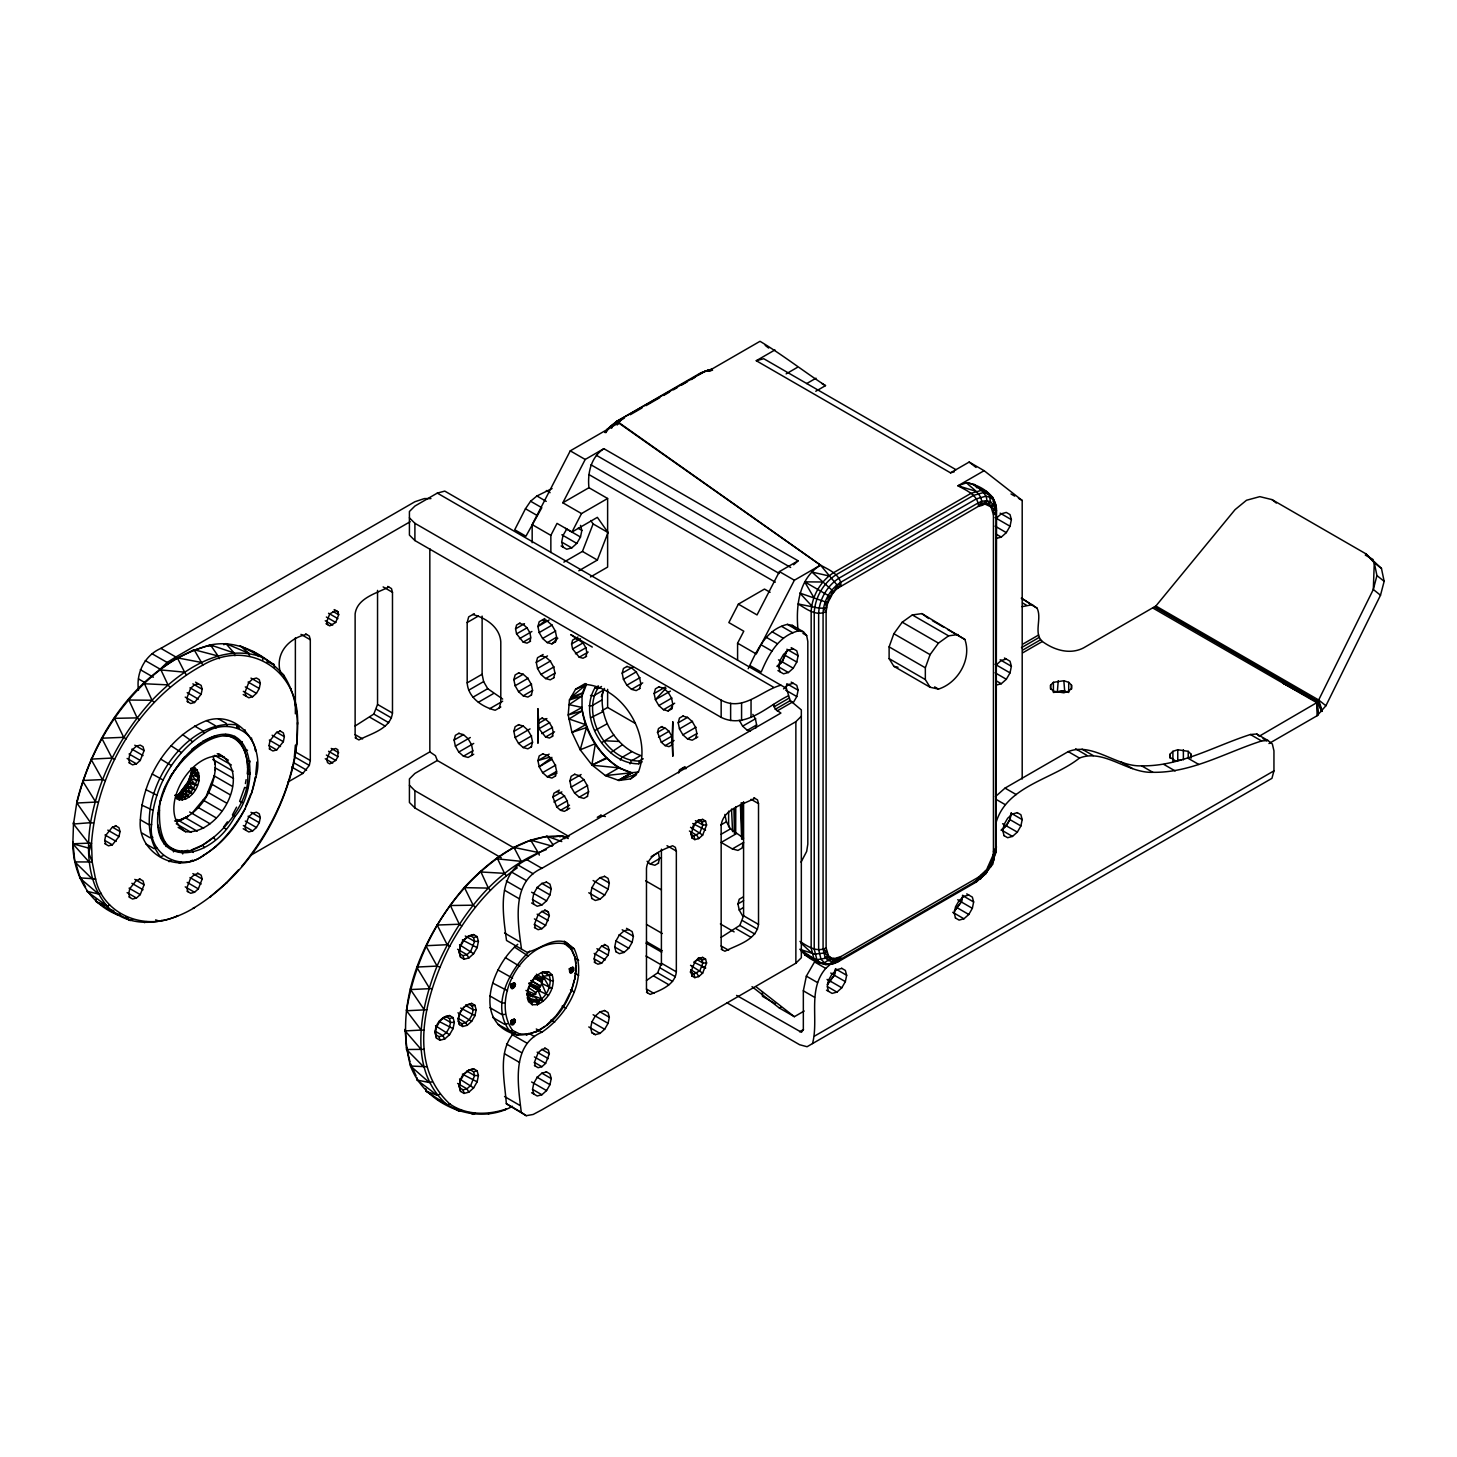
<?xml version="1.0" encoding="UTF-8"?>
<svg xmlns="http://www.w3.org/2000/svg" width="1457" height="1457" viewBox="0 0 1457 1457"><rect width="100%" height="100%" fill="white"/><g stroke="black" fill="none" stroke-linecap="round" stroke-linejoin="round"><path stroke-width="1.5" d="M542.569 717.846L538.981 719.904L537.961 723.747L537.943 743.252L537.943 708.63L538.981 728.755L545.61 737.005L549.453 738.025L553.023 735.967M1071.514 685.136L1071.496 688.378L1068.709 691.183L1063.847 692.803L1053.393 691.183L1050.588 688.378L1050.588 685.136L1053.393 682.331L1063.847 680.729L1068.709 682.331L1071.514 685.136L1071.514 689.197M1191.025 757.385L1191.025 754.143L1188.22 751.338L1177.766 749.736L1172.903 751.338L1170.098 754.143L1170.098 758.205M735.676 833.768L735.767 806.65M620.318 768.695C599.592 755.983 585.477 733.49 582.072 709.541C587.39 736.459 604.163 764.652 631.701 772.957M262.879 659.966L262.387 657.253C220.936 641.972 179.557 671.622 152.038 700.252C120.895 734.419 98.602 777 90.571 822.677C86.2 851.015 87.711 883.069 106.962 905.963C129.964 930.987 168.611 923.756 194.528 907.565L193.034 908.44C244.539 877.333 279.343 822.804 293.403 764.998L293.549 764.488C299.468 734.856 300.688 701.4 283.605 675.01C265.72 655.013 238.183 639.186 210.464 644.959C139.872 663.918 94.122 733.727 76.984 801.295L73.524 824.006L88.531 843.148L91.518 843.221C96.891 771.063 138.779 700.088 202.814 665.102C249.784 637.601 300.015 671.112 297.538 724.275M836.864 588.719L978.503 506.271C978.157 494.998 966.246 490.408 957.959 485.782L966.537 482.795C980.415 485.035 996.606 494.852 996.533 510.569L996.096 852.09L993.091 855.077L986.589 869.756L978.503 877.169L841.053 956.521L834.57 958.56L831.273 957.959L828.487 955.865L826.119 947.888L826.119 611.503L827.594 603.162L832.967 593.035L836.864 588.719L836.955 584.913L820.51 565.134L618.824 422.548L613.106 424.588L604.946 432.474M296.864 743.798L297.519 722.49M93.521 823.041L90.571 822.677L76.893 803.007L76.984 801.295M512.5 1106.282C475.547 1127.026 424.734 1104.533 410.564 1066.05C393.244 1002.507 423.295 935.704 464.073 887.641L464.364 887.349C490.554 859.411 527.179 830.381 567.993 837.065M801.022 950.656C809.983 960.819 825.919 968.96 838.868 961.365L976.317 881.995L985.97 873.599L986.589 869.756M985.97 873.599L993.437 860.413L995.568 849.522L996.096 505.98L992.909 497.474L986.881 491.756L981.727 490.28L971.036 493.322L833.586 572.674C820.582 581.07 811.931 596.04 811.167 611.503L811.167 947.888L813.898 958.67L817.741 962.403L829.215 964.097L834.661 963.277L841.053 956.521L838.868 961.365L836.172 961.802L840.106 959.526M140.364 819.799C142.586 778.621 167.5 736.404 206.584 720.614C239.95 709.85 265.866 747.66 255.576 778.038C249.074 809.436 230.552 839.159 202.742 855.824C176.588 875.111 136.739 852.09 140.364 819.799L148.596 824.553L151.583 824.553C147.412 853.929 180.868 873.253 204.235 854.949M151.583 824.553C153.222 788.182 173.565 752.923 204.235 733.326C222.393 719.94 252.207 726.406 255.576 750.974L255.54 748.88M255.74 774.614L256.906 762.011L256.906 763.741M981.308 504.942C983.694 494.597 972.456 488.987 966.537 482.795C977.428 482.995 998.446 502.975 978.503 506.271L981.69 501.354L986.407 500.643L990.432 501.791L993.437 504.705L995.186 509.149L993 511.571L995.568 513.137L996.533 510.569M574.914 979.45L576.243 965.791C575.333 997.389 552.057 1035.909 517.362 1035.016C471.066 1023.142 491.756 965.809 517.745 944.318M176.516 796.943C186.296 801.532 194.601 788.984 196.586 780.679C201.066 775.962 190.958 768.768 195.274 768.24C206.439 778.657 191.268 804.719 176.752 798.91L175.842 796.05M504.523 1109.997L506.326 1108.996C487.822 1115.188 466.313 1115.534 449.776 1103.932L447.172 1104.861C407.559 1070.203 419.98 1009.191 437.064 966.082C458.791 916.999 494.397 868.846 546.302 849.613M449.776 1103.932C405.483 1063.064 426.081 993 449.667 946.322L449.776 946.067C466.531 915.761 488.441 887.459 517.308 867.862M224.196 756.893C191.195 747.969 154.624 811.585 185.567 831.71C219.952 834.988 253.427 773.102 218.623 753.67M595.348 743.798L591.888 764.889L605.384 775.598L618.861 780.478L630.535 778.876L636.163 775.069M185.494 817.814L187.898 816.394L176.261 821.457C198.644 814.991 213.341 791.661 215.254 769.223L215.254 770.407L215.254 763.049L215.254 764.451L213.123 756.11M642.227 761.792L638.767 763.796C605.019 764.251 577.664 716.899 594.93 687.904L598.408 685.901M630.007 763.905L631.045 761.119L640.752 755.527C615.145 746.84 597.734 716.826 603.107 690.308L593.4 695.918L590.486 695.426M296.846 742.287C291.527 788.091 270.783 831.164 241.625 866.551L242.427 866.278M973.622 882.432L976.317 881.995L978.503 877.169M527.325 994.038C527.944 984.331 534.209 975.425 543.297 971.819L548.542 971.71L552.167 974.86C556.009 986.498 548.214 999.757 537.487 1004.62L532.242 1004.729L528.618 1001.56L527.325 994.038L528.618 1001.56M527.325 995.768L528.618 988.465L532.242 981.126L537.487 975.188L536.322 975.808M528.454 999.174L531.678 1001.979C544.262 1002.853 552.895 986.462 549.325 975.534L546.12 972.73L541.476 972.839L543.297 971.819M158.613 810.784L159.359 806.905M160.106 803.007L160.835 799.128C142.185 868.991 208.806 865.932 234.941 816.448C260.093 788.528 256.177 710.142 202.742 741.522L215.326 735.821M245.395 783.556L246.124 779.659M539.363 855.113L538.052 852.436L513.975 847.446C455.604 881.412 417.066 944.792 406.539 1010.757L421.2 1030.063L424.187 1030.208M542.113 972.73C544.791 982.983 537.287 994.803 527.325 997.918L531.678 1001.979L532.242 1004.729M138.506 690.181C135.883 672.915 144.735 655.413 160.907 648.365L414.899 501.736L424.369 498.585L430.926 498.585M788.401 695.809C767.748 705.443 745.838 729.575 721.16 717.372L414.899 540.547L409.417 535.083L409.417 511.516L414.899 506.053L437.3 493.103L444.767 491.1L786.398 688.341L790.259 700.617L801.332 709.905L801.332 957.741L795.868 963.204L541.877 1109.833L533.171 1114.459L526.232 1115.698L521.278 1112.328C518.237 1085.847 510.77 1045.379 541.877 1032.212C567.392 1014.964 588.118 979.195 574.222 948.835L565.899 942.187C551.42 937.488 540.201 949.509 526.942 952.259L506.526 940.475C502.956 913.758 495.963 873.417 526.942 859.703L780.916 713.056L775.324 709.249L773.448 704.441M521.479 949.108C517.891 922.372 510.897 882.031 541.877 868.317L795.868 721.689L801.332 716.225M104.813 843.694L108.528 845.843L112.353 844.823L118.982 836.573L120.02 831.565L118.982 827.722L115.267 825.573M128.872 762.703L132.587 764.852L136.43 763.832L140.254 760.445L144.079 750.574L143.059 746.749L140.254 745.128L136.43 746.148L132.587 749.535L129.8 754.398L128.762 759.407L129.8 763.231M128.872 896.893L132.587 899.042L136.43 898.022L140.254 894.616L144.079 884.745L143.059 880.92L139.326 878.771M186.97 701.363L190.703 703.531L194.528 702.493L201.157 694.242L202.177 689.234L201.157 685.409L195.566 682.186M186.97 891.138L190.703 893.287L194.528 892.267L198.352 888.861L202.177 878.99L201.157 875.165L197.442 873.016M243.21 694.534L248.801 697.776L252.626 696.737L256.45 693.35L259.255 688.487L260.293 683.479L259.255 679.654L256.45 678.033L252.626 679.053L248.801 682.459L244.976 692.312L245.996 696.155M243.21 828.723L248.801 831.947L252.626 830.927L256.45 827.521L259.255 822.677L260.293 817.668L259.255 813.826L256.45 812.223L252.626 813.243L248.801 816.63L244.976 826.501L245.996 830.326M269.144 748.807L272.878 750.956L276.703 749.936L283.332 741.686L284.352 736.677L283.332 732.853L279.598 730.704M295.37 745.164L294.369 756.766L309.303 765.399L302.837 773.448L287.903 782.063M326.004 623.723L329.737 625.891L335.711 622.43L338.698 614.727L337.897 611.74L335.711 610.483L329.737 613.925L326.75 621.629L327.552 624.616M309.303 765.399L310.305 760.499L310.305 639.75L309.303 636.017L305.569 633.85M337.897 756.657L337.897 749.754L335.711 748.497L332.724 749.299L329.737 751.939L326.75 759.643L327.552 762.63L329.737 763.887L335.711 760.445L337.897 756.657L328.554 751.266M355.126 726.005L373.812 714.057L377.545 704.441L377.545 590.395M355.126 737.788L358.859 739.937C370.825 733.618 390.421 729.028 392.479 713.056L392.479 592.307L391.478 588.573L387.744 586.406M435.206 1031.21C435.752 1023.543 441.708 1016.385 449.557 1015.565L453.054 1017.587L454.347 1022.377L453.054 1028.642L449.557 1034.707L444.767 1038.95L439.996 1040.225L436.481 1038.204L435.206 1031.21L436.481 1038.204M435.206 1033.414L436.481 1027.149L439.996 1021.084L444.767 1016.84M459.265 952.441L460.303 945.211L459.265 952.441L460.558 957.213L464.055 959.234L468.844 957.959L473.616 953.716L477.131 947.651L478.406 941.386L477.131 936.596L473.616 934.574L468.844 935.849L463.089 940.348L461.232 943.59M467.187 1004.602L462.707 1008.572L459.41 1014.272L458.226 1020.137L459.41 1024.617L462.707 1026.511L467.187 1025.309L471.667 1021.339L474.946 1015.656L476.148 1009.774L474.946 1005.294L471.667 1003.399L465.694 1005.476L471.667 1003.399M459.265 1086.612L460.303 1079.4L459.265 1086.612L460.558 1091.402L464.055 1093.424L468.844 1092.149L473.616 1087.905L477.131 1081.841L478.406 1075.557L477.131 1070.786L473.616 1068.764L468.844 1070.039L463.089 1074.537L461.232 1077.779M590.504 576.954L607.624 567.083L607.624 498.494L581.507 513.574L562.821 502.792L588.938 487.713C587.39 473.234 590.905 457.061 603.89 448.683L798.108 560.818L793.628 564.788M561.109 545.993L566.718 549.234L571.763 547.887L576.808 543.406L580.487 537.014L581.853 530.421L580.487 525.376M510.97 987.081L512.099 984.203L514.339 982.91L515.45 984.495L514.339 987.391L512.099 988.684L510.97 987.081L510.97 984.495L513.21 983.202M533.79 904.251L532.552 899.588L533.79 893.469L537.214 887.55L541.877 883.416L546.557 882.159M526.232 1115.698L506.326 1103.714C504.832 1080.766 496.964 1050.37 514.995 1031.866M510.97 1023.306L512.099 1020.428L514.339 1019.135L515.159 1022.195L513.21 1024.599L511.28 1024.435L510.97 1020.72L513.21 1019.426M535.411 928.127L534.409 924.394L538.143 914.759L541.877 911.445L545.61 910.443L548.36 912.027L549.344 915.761L545.61 925.395L541.877 928.692L538.143 929.693L534.409 927.544M531.605 902.994L537.214 906.236L541.877 904.979L546.557 900.845L549.963 894.926L551.22 888.806L549.963 884.144L546.229 881.977M535.411 1066.142L534.409 1062.39L538.143 1052.774L541.877 1049.459L545.61 1048.457M533.79 1094.025L532.552 1089.362L533.79 1083.243L537.214 1077.324L541.877 1073.172L546.557 1071.933M534.409 1065.559L538.143 1067.708L541.877 1066.706L545.61 1063.391L549.344 1053.775L548.36 1050.042L544.608 1047.874M569.523 971.4L570.634 968.504L572.874 967.211L573.712 970.271L571.763 972.693L569.814 972.511L569.523 968.814L571.763 967.521M531.605 1092.768L537.214 1095.992L541.877 1094.753L546.557 1090.601L549.963 1084.682L551.22 1078.562L549.963 1073.9L546.229 1071.751M591.578 898.313L595.312 900.481L599.993 899.224L604.655 895.09L608.079 889.171L609.317 883.051L608.079 878.389L604.345 876.222M595.166 962.622L594.165 958.888L595.166 954.007L601.65 945.957L605.384 944.956M594.165 962.057L597.898 964.206L601.65 963.204L608.115 955.155L609.117 950.274L608.115 946.522L604.382 944.373M615.965 951.694L614.708 947.032L615.965 940.912L619.389 934.993L624.051 930.859L628.714 929.602M592.416 1032.977L595.312 1034.652L599.993 1033.414L604.655 1029.261L608.079 1023.342L609.317 1017.241L608.079 1012.56L604.345 1010.411M615.655 951.512L619.389 953.679L624.051 952.423L628.714 948.288L632.138 942.369L633.394 936.25L632.138 931.588L626.528 928.346M646.471 980.452L657.672 972.839L661.405 963.204L661.405 849.158M690.909 834.041L694.825 823.933L698.759 820.455L702.675 819.399L705.552 821.056L706.59 824.972L702.675 835.08L698.759 838.558L694.825 839.614L691.966 837.957L690.909 831.874L691.966 837.957M646.471 992.235L650.204 994.403C660.586 990.25 675.156 984.841 676.339 971.837L676.339 851.07L675.338 847.337L672.606 845.752C662.225 849.905 647.655 855.314 646.471 868.317L646.471 989.084L647.454 992.818M690.909 972.038L694.825 961.93L698.759 958.469L702.675 957.413L705.552 959.07L706.59 962.986L702.675 973.094L698.759 976.572L694.825 977.629L691.966 975.971L690.909 969.888L691.966 975.971M690.163 971.983L693.896 974.132L699.87 970.69L702.857 962.986L702.055 959.999L698.322 957.85M791.206 647.618L796.797 650.842L798.108 655.705L796.797 662.061L793.245 668.217L788.401 672.515L777.182 666.049L782.045 661.751L786.47 651.352M786.816 651.224L782.227 662.006L777.182 666.486M786.033 687.977L786.889 683.734L798.108 690.199L796.797 696.555L793.245 702.711L789.512 700.562M721.16 937.325L739.828 925.395L743.58 915.761L743.58 801.714M721.16 949.108L724.894 951.275C736.86 944.937 756.438 940.348 758.514 924.394L758.514 803.627L757.513 799.893L753.779 797.744M736.586 995.404L801.459 1032.284L803.335 1029.625L803.335 990.815L806.34 976.135L814.536 961.93L825.737 968.395L832.147 962.713M812.532 1043.558C818.943 1018.935 807.342 989.758 825.737 968.395M827.357 984.203L834.151 975.17L835.462 968.814M827.43 984.568L834.479 975.207L835.826 968.595M826.483 990.177L832.093 993.401L836.955 992.108L841.8 987.791L845.351 981.636L846.663 975.279L845.351 970.435L841.618 968.268M996.242 538.453L1001.287 537.105L1006.332 532.625L1010.029 526.232L1011.377 519.639L1010.029 514.594L1006.277 512.427L1001.287 513.811L996.242 518.291M954.353 910.88L961.146 901.847L962.002 897.621M954.408 911.262L961.474 901.883L962.822 895.29M996.242 685.081L1001.287 683.734L1006.332 679.272L1010.029 672.879L1011.377 666.268L1010.029 661.223L1004.419 657.999M955.355 917.928L959.088 920.096L963.933 918.784L968.796 914.486L972.347 908.33L973.64 901.974L972.347 897.111L966.738 893.87M995.969 822.914C1006.423 785.833 1052.755 779.459 1079.437 758.077C1103.841 748.333 1127.554 773.448 1152.833 772.301C1191.425 773.011 1225.811 752.413 1261.598 740.976L1267.918 740.466L1272.343 743.999L1273.946 750.829L1273.946 770.862L1271.943 778.329L807.069 1046.727L799.602 1044.724L726.733 1002.653M993.82 859.266L992.818 864.165L986.353 872.215M1017.168 812.587L1020.902 814.736L1022.195 819.599L1020.902 825.955L1017.35 832.111L1012.488 836.409L1001.287 829.944L1006.15 825.627L1009.701 819.471L1010.994 813.115M1011.377 812.915L1010.029 819.508L1006.332 825.9L1001.287 830.381M180.012 793.774L188.991 783.21L191.723 770.389C192.725 780.825 186.387 791.661 176.552 795.504L181.05 793.191L187.133 795.522L181.888 792.499L189.191 796.833M537.943 1030.937L528.381 1034.16L519.712 1033.978L512.573 1030.409C489.388 997.954 524.739 936.632 564.861 943.826L571.017 949.017L574.914 957.122L576.243 967.521M638.767 763.796L639.368 761.028L643.265 758.787M671.568 708.976L672.806 704.259L671.568 698.194L668.144 692.275L663.518 688.178L658.819 686.884M1037.038 608.152L1021.412 598.153L1037.038 608.152C1042.301 618.497 1033.159 633.212 1042.374 641.481C1054.085 650.041 1069.784 654.958 1083.462 647.946L1155.875 606.003L1235.044 509.659L1246.5 500.261L1259.813 496.637L1272.016 499.624L1365.901 553.824L1374.279 562.73L1376.938 575.57L1373.314 589.484L1317.565 702.219L1259.34 736.167M1268.956 743.544L1317.055 715.769L1325.906 705.753L1380.507 595.239L1384.15 581.325L1381.473 568.485L1365.901 553.824M500.789 707.009L495.198 710.251C482.14 706.955 468.079 697.557 467.187 682.878L467.187 622.503L468.68 616.894L474.29 613.652M473.725 754.216L468.116 757.44L463.453 756.201L458.773 752.049L455.367 746.13L454.11 740.029L455.367 735.348L459.101 733.199M471.54 755.473L472.778 750.81L471.54 744.691L468.116 738.772L463.453 734.619L458.773 733.381M530.603 641.08L527.033 643.138L523.209 642.118L516.579 633.868L515.559 628.859L516.579 625.035L520.149 622.959M499.296 707.883L500.789 702.274L500.789 641.9C499.897 627.22 485.837 617.823 472.778 614.526M531.605 694.916L527.871 697.065L523.209 695.809L518.546 691.674L515.122 685.755L513.866 679.636L515.122 674.973L518.856 672.806M529.838 641.517L530.858 637.692L529.838 632.684L527.033 627.821L523.209 624.434L519.384 623.414M531.605 746.658L527.871 748.825L523.209 747.568L518.546 743.434L515.122 737.515L513.866 731.396L515.122 726.733L518.856 724.566M554.024 677.651L550.291 679.818L545.61 678.561L540.948 674.427L537.524 668.508L536.285 662.389L537.524 657.726L543.133 654.484M531.295 695.098L532.552 690.418L531.295 684.316L527.871 678.397L523.209 674.245L518.546 673.007M555.354 641.9L556.61 637.219L555.354 631.118L551.948 625.199L547.322 621.083L542.605 619.808M531.295 746.84L532.552 742.178L531.295 736.058L527.871 730.139L523.209 726.005L518.546 724.748M553.696 677.833L554.953 673.17L553.696 667.051L550.291 661.132L545.61 656.998L540.948 655.741M586.643 656.178L583.055 658.236L579.23 657.216L572.601 648.966L571.581 643.958L572.601 640.115L577.955 637.019M552.239 736.404L553.278 732.58L552.239 727.571L549.453 722.708L545.61 719.321L541.785 718.283M585.86 656.615L586.898 652.791L585.86 647.782L583.055 642.919L570.743 634.615L592.307 647.072M555.354 776.071L556.61 771.409L555.354 765.289L551.948 759.37L547.267 755.236L542.605 753.979M569.742 808.253L564.387 811.349L560.563 810.311L556.72 806.923L552.895 797.052L553.933 793.227L559.288 790.131M587.645 796.25L583.893 798.418L579.23 797.161L574.568 793.027L571.144 787.108L569.887 780.988L571.144 776.326L574.878 774.159M607.041 758.332L591.888 764.889L580.214 749.809L586.679 726.843M567.192 809.728L568.212 805.903L567.192 800.876L564.387 796.032L560.563 792.626L556.72 791.606M587.317 796.433L588.573 791.77L587.317 785.651L583.893 779.732L579.23 775.598L574.568 774.341M639.933 688.433L636.199 690.6L631.518 689.343L626.856 685.209L623.432 679.29L622.194 673.17L623.432 668.508L627.166 666.341M639.605 688.615L640.861 683.952L639.605 677.833L636.199 671.914L631.518 667.78L626.856 666.523M671.896 708.794L668.144 710.961L663.481 709.705L658.819 705.57L655.395 699.651L654.138 693.532L655.395 688.87L659.129 686.702M672.533 744.582L668.963 746.658L665.139 745.62L661.314 742.232L657.489 732.361L658.509 728.536L662.079 726.478M671.768 745.037L672.806 721.689L672.806 756.31L671.768 736.186L668.963 731.341L665.139 727.935L661.314 726.916M697.812 736.951L692.221 740.192L687.54 738.936L682.878 734.802L679.454 728.882L678.215 722.763L679.454 718.101L683.187 715.933M678.634 772.957L679.454 769.861L685.063 766.619M658.291 863.291L659.529 858.628L658.291 852.509M695.626 738.225L696.883 733.545L695.626 727.444L692.221 721.506L687.54 717.372L682.878 716.115M755.819 728.026L756.638 724.93L755.4 718.811L752.832 714.367M742.633 915.943L739.227 910.024L737.971 903.905L739.227 899.242L742.961 897.075M996.096 852.09L990.614 866.915L991.561 860.559L994.093 859.539L992.909 858.046M193.016 812.642L192.142 813.115L206.129 796.342L214.288 775.871L214.325 776.8M98.147 801.969L76.893 803.007C90.971 744.709 125.794 689.744 177.353 657.854L201.448 662.443L202.814 665.102M120.184 913.921L117.616 914.869C88.076 903.158 72.449 872.743 72.85 842.019L74.872 861.925L92.192 861.961L91.518 843.221L88.713 852.764L92.192 861.961L95.506 878.826C103.247 915.287 145.864 931.405 177.991 915.579L176.261 916.562M177.554 795.886L188.026 781.863L192.634 769.642L188.299 782.154L176.916 796.924M982.692 874.054L980.525 879.063M574.277 980.106L571.017 992.035M163.712 791.151L165.133 787.162M160.926 800.184C168.156 776.271 182.817 754.034 204.235 740.666M889.116 646.872L893.851 633.722L902.229 622.194L912.337 614.945L921.88 613.616L964.862 639.441C971.928 659.147 957.941 682.987 938.454 689.088L930.076 687.249L893.851 666.323L889.116 658.637L889.116 646.872L925.341 667.798L925.341 679.563L930.076 687.249M925.341 667.798L930.076 654.648L938.454 643.12L948.58 635.853L958.105 634.524M606.057 432.583L607.35 429.068L616.511 421.492L700.926 372.755L711.653 369.222L760.008 341.302C782.664 354.871 803.426 371.244 825.518 385.631L815.756 391.277M537.487 1004.62L538.89 1000.722L532.825 995.513L541.476 998.901L543.297 1001.25L540.274 999.739L537.487 1004.62L536.322 1001.87L527.325 997.918L538.89 1000.722M996.533 846.972L993.437 851.289L993.182 854.676L995.186 853.966L993.437 851.289L993.437 514.886L991.07 506.927L985.588 504.341L990.432 501.791L989.139 493.814L984.094 492.375L973.622 495.344L836.172 574.714C823.424 582.909 814.955 597.589 814.226 612.723L814.226 949.126L816.885 959.671L820.655 963.332M582.072 693.969L585.914 683.989M586.479 727.589L571.945 732.397L568.194 714.986L569.45 699.925L575.57 689.27L586.479 684.462L582.035 695.991L582.035 710.961L569.05 718.993L585.696 724.675L571.945 732.397L580.214 749.809L594.82 743.89M563.859 562.147L582.436 551.42L593.108 523.919L590.741 520.531M578.793 570.78L597.37 560.053L608.043 532.534L597.37 517.344L571.982 532.024L557.029 523.391L550.855 535.375L550.855 552.513M601.322 696.537L604.473 688.414M984.987 504.231L986.407 500.643L981.599 504.887L981.69 501.354L978.048 503.011L840.598 582.363C830.417 588.919 823.66 600.63 823.078 612.723L823.078 949.126L825.19 957.559L828.195 960.473L832.238 961.62L840.598 959.234L978.048 879.882L986.407 872.597L988.993 865.968L990.432 866.806L989.795 864.693M611.612 428.267L613.106 424.588L616.511 421.492L705.844 370.843L697.994 375.032M245.887 805.885L250.731 794.192M838.249 957.832L836.955 960.91L837.957 957.886L829.215 964.097L825.7 964.771L816.812 960.873M841.053 585.623C840.707 574.349 828.796 569.76 820.51 565.134C798.035 578.921 795.759 607.533 798.108 631.227M840.598 582.363L837.957 587.918L836.955 584.913L833.969 591.924L811.931 572.055L828.924 575.934M547.686 1024.544L546.484 1025.2L556.082 1015.729L564.387 1004.164L569.887 993.164M193.253 772.01L184.912 788.31L179.302 795.285M525.467 508.748L514.722 529.747L525.922 536.212L541.804 507.71L530.585 501.244L525.467 508.748L536.668 515.213M748.206 668.727C756.857 650.805 765.781 629.369 787.381 624.379L792.226 625.326L803.444 631.792L806.668 635.525L807.815 641.462L807.815 844.168L806.668 851.434L801.022 862.162M803.444 631.792L798.6 630.863C778.603 635.634 768.549 654.63 761.228 672.059L750.027 665.594M532.169 542.714L532.169 524.593L570.27 450.85L618.624 422.931L820.51 565.134L794.375 580.232L756.274 653.974L737.588 643.193L743.78 631.209L728.846 622.576L738.371 604.145L764.488 589.065L770.097 592.307M562.821 502.792L585.204 459.465L603.89 448.683M571.982 532.024L581.507 513.574M798.108 560.818L779.422 571.599L757.039 614.927L738.371 604.145M169.959 777.473L171.999 773.631M236.562 807.16L232.464 814.864L234.941 816.448M202.742 855.824C221.5 844.951 235.36 825.445 245.413 808.289M566.718 529.073L563.021 535.466L561.673 542.059L563.021 547.103M460.558 946.176L464.055 940.093L468.844 935.849M460.139 1011.941L464.437 1006.568M620.318 760.08L621.811 757.494L631.518 751.885M460.558 1080.347L464.055 1074.283L468.844 1070.039M698.759 820.455L693.896 824.17L691.966 828.906M601.522 686.502L597.643 688.742C581.197 716.352 607.241 761.465 639.368 761.028M605.238 432.565L610.665 426.045L624.397 418.123M91.518 843.221L88.458 848.047L72.85 843.803L73.524 822.495L73.524 824.006L90.571 822.677M605.11 432.347L607.35 429.068M988.283 504.832L990.432 501.791L988.975 505.342L993.437 504.705L994.093 500.844L990.614 497.493L985.97 496.163L976.317 498.895L838.868 578.265C827.121 585.823 819.326 599.337 818.652 613.288L818.652 949.691L821.092 959.416L824.571 962.767L831.273 957.959M978.048 879.882L981.599 874.874L981.69 877.333L985.588 870.867L986.407 872.597M184.802 756.547L173.529 771.846M227.383 821.839L223.577 827.084L225.762 829.069M834.57 958.56L832.238 961.62L833.969 958.451L828.195 960.473L830.581 957.431L816.885 959.671L804.665 954.863L808.599 955.628M618.624 422.931L617.094 424.898L621.429 419.58M610.629 752.704L622.285 744.855M666.049 688.178L655.395 699.651L670.384 691.128M211.065 896.474L209.808 897.184L226.145 883.106L238.529 869.847M1063.847 680.729L1064.739 691.747L1057.363 691.747L1058.237 680.729M410.145 521.733L175.86 656.998L167.136 662.443L160.197 669.2L145.263 660.586M544.791 618.533L539.181 621.775L537.943 626.492L539.181 632.557L542.605 638.476L547.267 642.61L551.948 643.867L557.812 638.221M668.144 710.961L672.551 706.718M630.535 778.876L638.803 770.99C651.661 735.548 623.596 687.795 585.714 684.444L575.57 689.27L585.186 683.533M991.07 506.927L993.437 504.705L991.525 507.819L995.186 509.149L992.854 510.405M783.538 688.906L788.401 684.59L793.245 683.297M604.655 876.404L599.993 877.66L595.312 881.795L591.906 887.714L590.65 893.833L591.906 898.495M604.655 1010.593L599.993 1011.85L595.312 1015.984L591.906 1021.903L590.65 1028.023L591.906 1032.685M996.242 664.92L1001.287 660.44L1006.332 659.092M698.759 958.469L693.896 962.185L694.825 961.93M995.422 796.633L1005.02 788.11L1068.236 751.612C1092.641 741.85 1116.353 766.983 1141.614 765.836C1180.225 766.528 1214.61 745.948 1250.397 734.51L1256.717 734L1267.918 740.466M530.585 501.244L536.904 495.981L552.076 488.532M586.479 684.462L570.871 697.448L583.346 692.603L569.45 699.925L582.035 695.991L569.05 704.66L582.035 707.446L568.194 714.986L582.035 710.961M993.437 514.886L995.568 513.137M546.047 619.826L537.943 626.492L549.143 619.99M529.711 951.221C509.24 969.834 490.426 1006.222 509.914 1031.301L512.573 1030.409M551.893 757.367L539.181 766.746L542.605 772.665L547.231 776.763L551.948 778.056L555.682 775.889M601.868 742.505L613.871 735.002M200.957 742.815L192.014 749.226L193.162 748.625M193.162 852.472L192.014 849.722L202.742 845.042L213.469 837.338L215.326 839.669M975.134 881.376L978.175 879.245M536.34 1031.847L544.809 1026.311M630.28 414.717L642.063 407.924M645.997 405.647L659.73 397.706M663.663 395.448L669.546 392.042M673.48 389.784L677.396 387.507M681.33 385.249L687.212 381.843M691.146 379.585L695.062 377.308M954.226 471.831L950.492 472.833L756.274 360.717L774.942 349.935M786.143 373.866L797.325 367.401M806.668 383.573L816.011 378.201M467.187 622.503L478.388 616.02M515.559 628.859L524.484 623.687M516.579 633.868L527.307 627.676M519.384 638.731L531.896 631.5M539.181 632.557L552.258 625.017M523.209 642.118L530.348 637.984M542.605 638.476L555.682 630.936M467.187 682.878L482.121 674.245L482.121 616.111M547.267 642.61L556.61 637.219M468.68 690.217L483.615 681.585L482.121 674.245M551.948 643.867L555.7 641.699M472.778 697.32L487.731 688.687L502.665 699.05M536.285 662.389L547.486 655.923M571.581 643.958L580.505 638.785M513.866 679.636L523.209 674.245M478.388 702.274L493.322 693.659M537.524 668.508L550.6 660.95M572.601 648.966L583.328 642.774M515.122 685.755L528.199 678.197M575.406 653.811L586.133 647.618M540.948 674.427L554.024 666.869M518.546 691.674L531.605 684.116M489.588 708.758L502.665 701.199M579.23 657.216L588.173 652.044M545.61 678.561L554.953 673.17M523.209 695.809L532.552 690.418M250.677 855.314L429.833 751.885L435.443 755.691L437.3 760.499L569.013 836.555M454.11 740.029L463.453 734.638M455.367 746.13L470.301 737.515M437.3 760.499L414.899 773.448L409.417 778.912L409.417 802.479L414.899 807.943L501.281 857.827M458.773 752.049L473.725 743.434M950.492 472.833L969.16 462.051L984.112 470.684L1022.195 500.443L1022.195 779.04M463.453 756.201L472.778 750.81M513.866 731.396L523.209 726.005M622.194 673.17L633.394 666.705M537.961 723.747L546.903 718.574M515.122 737.515L530.057 728.882M984.112 470.684L957.959 485.782L975.698 491.209M623.432 679.29L636.509 671.732M538.981 728.755L549.708 722.563M518.546 743.434L531.605 735.876M541.785 733.6L552.513 727.407M626.856 685.209L639.933 677.651M601.65 700.125L591.924 705.734L588.938 705.734M523.209 747.568L532.552 742.178M545.61 737.005L554.552 731.833M631.518 689.343L642.719 682.878M601.887 710.761L607.624 707.465L635.216 723.382M603.107 711.635L590.486 717.809M542.915 753.797L539.181 755.964L537.943 760.59L539.181 766.746L552.258 759.188M654.138 693.532L665.339 687.067M607.35 723.692L594.93 730.485M542.605 772.665L555.682 765.107M658.819 705.57L671.877 698.012M663.481 709.705L674.682 703.239M569.887 780.988L581.106 774.523M657.489 732.361L664.629 728.227M678.215 722.763L687.54 717.372M552.895 797.052L561.837 791.898M571.144 787.108L584.221 779.55M658.509 737.369L669.237 731.177M679.454 728.882L692.53 721.324M553.933 802.06L564.642 795.868M661.314 742.232L672.041 736.04M574.568 793.027L587.645 785.469M636.836 773.831L618.861 780.478L632.247 772.556L618.442 780.333L631.591 772.611L618.824 767.839L605.384 775.598L638.603 771.991M556.72 806.923L567.447 800.731M682.878 734.802L695.954 727.243M665.139 745.62L674.081 740.466M579.23 797.161L588.573 791.77M409.417 517.836L414.899 523.3L721.16 700.125C743.015 712.145 761.264 690.527 780.916 685.191M560.563 810.311L569.487 805.156M687.54 738.936L696.883 733.545M773.958 706.882L788.893 698.249M739.227 720.25L742.633 726.169L755.709 718.629M775.324 709.249L790.259 700.617M777.182 710.907L792.134 702.274M742.633 726.169L747.314 730.321L756.638 724.93M597.297 817.286L601.031 815.137M651.133 856.643L656.725 853.401M754.781 798.309C742.815 804.646 723.237 809.236 721.16 825.19L721.16 945.957L722.162 949.691M1022.923 644.067L1038.641 635.015M1021.466 647.655L1039.132 637.456M647.09 861.251L650.204 864.019L661.405 857.536M1022.832 650.022L1040.498 639.823M720.796 824.99L726.406 821.748L724.894 814.408M658.6 863.109L654.867 865.258L650.204 864.019M1022.741 652.809L1042.374 641.481M721.16 834.242L730.503 828.851L743.58 838.139M736.095 833.823L721.16 842.456L732.361 848.921L737.971 850.414L742.068 848.047L743.58 842.456L732.361 848.921M737.971 903.905L743.58 900.663M739.227 910.024L742.961 907.857M752.031 986.662L779.422 1008.062L781.116 1007.097M779.422 1008.062L794.375 1016.695L804.155 1011.031M799.602 1031.775L803.517 1029.516M814.536 1036.091L1273.946 770.862M186.824 817.013L187.898 816.394L181.469 819.817L182.744 819.107M549.143 754.143L537.943 760.59L549.763 757.166M556.592 771.39L547.231 776.763L557.048 773.084M495.835 858.683L521.242 861.36L513.975 847.446M175.86 658.728L194.127 649.731L218.058 655.978L219.206 658.71M159.323 669.801L184.62 672.169L186.241 674.682M512.427 848.338L530.676 840.143L552.367 846.189M190.685 861.214L192.524 860.195M613.106 424.588L619.662 421.018L616.511 421.492M214.798 847.3L215.964 846.663M606.057 757.859L592.307 765.235L618.824 767.839M192.397 650.714L210.464 644.959L234.031 652.918L234.941 655.705M161.891 920.296L159.924 921.334L155.626 919.895M526.378 1035.217L528.381 1034.16M561.765 841.563L546.849 836.209L528.891 841.144M488.368 1113.913L490.39 1112.857M479.59 871.905L504.523 873.344L506.326 875.73M828.487 955.865L825.19 957.559L828.031 954.972L823.46 953.115L814.7 954.116L799.802 949.272L813.898 958.67M179.247 863.181L181.397 862.125M143.205 683.697L168.01 684.881L169.85 687.212M190.812 768.367L195.274 768.24L193.399 768.986M226.145 883.106L227.165 882.596M708.703 369.714L705.279 371.371L710.925 370.624M223.759 644.704L225.944 643.63L248.928 653.337L249.621 656.124M225.762 734.364L223.577 735.421C242.609 736.149 249.566 757.676 247.235 773.831L250.222 774.049L247.563 767.402L250.222 761.155L247.235 761.355M144.425 922.663L146.629 921.589M183.4 791.005L190.284 792.644L185.021 789.621L192.451 793.61M559.816 836.828L562.056 835.772L568.266 838.54M702.675 819.399L696.883 821.529M511.28 988.21L510.97 984.495L514.339 982.91M572.874 967.211L569.523 968.814L569.814 972.511M511.28 1024.435L510.97 1020.72L514.339 1019.135M702.675 957.413L696.883 959.544M475.401 1113.294L473.161 1114.368L469.008 1112.511M466.932 936.96L473.616 934.574M449.557 1015.565L442.855 1017.951M466.932 1071.15L473.616 1068.764M831.601 963.878L834.642 962.494M519.712 1033.978L517.362 1035.016L497.966 1024.398M107.49 906.327L108 909.041L130.201 920.478L132.605 919.458M168.976 861.67L171.398 860.65M546.12 972.73L548.542 971.71M449.667 1103.823L447.172 1104.861L426.154 1091.348L425.863 1088.761M442.91 1101.492L437.319 1099.452L459.301 1111.327L461.742 1110.307M232.464 737.388L234.941 736.386M799.966 941.422C807.469 946.267 816.976 952.842 826.119 947.888M464.073 887.641L488.368 888.096L490.39 890.263M1022.104 606.677L1032.612 604.619M711.653 369.222L705.279 371.371L712.564 370.224M163.057 855.824L160.397 856.716C125.266 811.094 179.43 717.263 236.508 724.894L237.072 727.644M1181.5 759.862L1172.903 761.483L1172.903 751.338M127.943 700.016L152.038 700.252L154.114 702.365M239.622 742.578L242.354 741.759M95.998 899.133L96.344 901.756L106.962 905.963L109.694 905.143M426.154 1091.348L437.064 1095.172L439.814 1094.371M195.384 770.662L197.46 770.079L195.202 770.516L191.668 768.549L195.384 770.662L190.885 768.841L191.723 771.864L197.059 776.636L198.844 780.861L190.794 778.767M756.274 360.717L763.741 358.713L955.992 469.7M388.746 586.989C376.78 593.309 357.202 597.898 355.126 613.871L355.126 734.619L356.127 738.371M306.571 634.432C288.541 638.166 274.881 653.61 280.436 672.642M198.352 683.788L194.528 684.808L190.703 688.214L186.878 698.067L187.898 701.91M280.527 731.232L276.703 732.252L270.073 740.502L269.035 745.51L270.073 749.353M116.178 826.119L112.353 827.139L105.724 835.389L104.704 840.398L105.724 844.222M793.245 648.802L788.401 650.095L783.538 654.393L779.987 660.549L778.675 666.924L779.987 671.768M788.401 672.515L783.538 673.826L777.929 670.584M140.254 879.3L136.43 880.338L129.8 888.588L128.762 893.596L129.8 897.421M198.352 873.544L194.528 874.582L190.703 877.97L186.878 887.841L187.898 891.666M693.896 824.17L694.825 823.933M698.322 819.836L702.055 821.985L705.552 821.056M691.711 834.861L693.896 836.136L699.87 832.675L702.857 824.972L702.055 821.985M463.089 940.348L464.055 940.093M470.757 935.94L473.561 937.561L477.131 936.596M459.374 953.515L463.089 955.665L466.932 954.645L470.757 951.257L474.581 941.386L473.561 937.561M1017.35 812.678L1012.488 813.989L1007.643 818.288L1004.073 824.443L1002.78 830.8L1004.073 835.662M1012.488 836.409L1007.643 837.72L1003.909 835.553M512.099 988.684L510.97 984.495L515.159 983.384M573.712 967.685L569.523 968.814L570.634 972.985M469.427 1004.474L472.159 1006.04L474.946 1005.294M439.031 1021.339L439.996 1021.084M445.769 1016.385L449.485 1018.534L453.054 1017.587M458.135 1021.521L461.96 1023.725L465.694 1022.723L469.427 1019.408L472.159 1014.673L473.161 1009.774L472.159 1006.04M702.055 959.999L705.552 959.07M435.297 1034.506L439.031 1036.656L442.855 1035.636L446.68 1032.23L449.485 1027.385L450.523 1022.377L449.485 1018.534M968.796 895.053L963.933 896.365L959.088 900.663L955.519 906.819L954.226 913.175L955.519 918.037M512.099 1024.908L510.97 1020.72L515.159 1019.609M841.8 968.377L836.955 969.67L832.093 973.986L828.541 980.142L827.23 986.498L828.541 991.343M463.089 1074.537L464.055 1074.283M470.757 1070.112L473.561 1071.733L477.131 1070.786M459.374 1087.705L463.089 1089.854L466.932 1088.834L470.757 1085.429L474.581 1075.557L473.561 1071.733M156.791 847.919L153.95 848.593L145.736 843.84M549.089 987.627L552.167 987.973L549.325 987.136L543.006 976.354L552.167 974.86L549.089 975.316M106.962 905.963L86.783 891.283L98.548 893.997L101.389 893.341M826.72 952.386L823.46 953.115L826.556 951.202L823.078 949.126M507.51 1023.706L504.632 1024.307L492.685 1017.423M416.993 1077.688L417.157 1080.111L429.232 1082.478L432.11 1081.859M244.649 750.737L247.544 750.173M179.284 800.166L178.81 798.09L174.931 795.249L180.723 798.145L175.477 795.158L177.9 794.757L183.855 797.398L178.61 794.393L184.693 797.106L185.749 799.092M95.506 878.826L79.57 877.897L98.548 893.997M213.469 736.841L217.512 736.277M158.777 827.339C159.724 841.618 173.401 854.403 187.971 850.287M1057.363 691.747L1063.847 690.855L1068.709 692.476L1068.709 682.331M416.065 1075.703L410.492 1063.829L410.564 1066.05L426.846 1066.724M152.894 837.32L149.944 837.684L141.73 832.93M449.703 905.525L473.161 905.198L475.401 907.128M410.492 988.429L410.564 989.558L432.11 988.556M82.721 780.497L102.464 779.586L105.25 780.57M198.844 772.957L191.723 771.864M416.993 967.047L437.064 966.082L439.814 967.138M208.497 645.997L212.849 645.633M174.567 820.947L177.718 820.673M426.846 1009.756L406.539 1010.757L406.521 1009.319M91.008 759.115L112.025 758.077L114.684 759.352M186.46 787.399L195.274 789.676L187.771 785.979L193.034 789.02M504.869 1014.363L501.9 1014.582L489.934 1007.698M425.863 945.739L447.172 944.701L449.776 946.067M826.374 608.115L819.089 608.17L798.108 603.945C806.249 608.807 816.175 616.821 826.119 611.503L823.46 608.298L826.483 607.715L825.19 601.832L799.802 593.054L811.658 605.839M101.498 738.225L123.681 737.315L126.176 738.899M423.914 1067.125L406.539 1049.495L405.173 1029.188L405.173 1030.919L421.2 1030.063M464.364 887.349L473.161 905.198M436.863 925.049L459.301 924.23L461.742 925.887M406.539 1049.495L424.187 1049.35M88.531 843.148L72.85 843.803L89.223 862.162M95.652 879.172L92.574 879.263L74.872 861.925M553.296 837.028L562.056 835.772L564.788 838.722M113.919 718.356L137.14 717.882L139.435 719.74M1063.847 690.855L1053.393 692.476L1053.393 682.331M706.59 824.972L702.857 824.972L695.39 820.673M478.406 941.386L474.581 941.386L465.275 936.013M706.59 962.986L702.857 962.986L697.266 959.762M574.003 968.814L569.523 968.814L571.763 972.693M553.46 980.67L550.473 980.67L543.006 976.354M511.28 985.624L510.97 984.495L515.45 984.495M476.148 1009.774L473.161 1009.774L465.53 1005.366M511.28 1021.849L510.97 1020.72L515.45 1020.72M454.347 1022.377L450.523 1022.377L443.074 1018.061M478.406 1075.557L474.581 1075.557L467.132 1071.259M813.898 597.589L804.665 581.853L822.895 581.999M604.254 740.757L619.389 741.467M504.869 1003.09L501.9 1002.853L489.934 995.951M152.894 810.256L141.73 805.102M195.202 784.904L197.46 785.323L189.92 781.899L195.202 784.904L188.991 783.21M191.723 774.377L191.723 775.506L199.299 776.636L190.885 768.841M893.851 666.323L898.04 667.251M247.544 788.11L244.649 787.436L239.622 801.386L242.354 802.516M507.51 990.705L492.685 983.056M575.406 638.512L579.23 639.532M747.314 730.321L750.428 731.141M682.878 767.875L685.992 768.713M600.703 815.319L605.384 816.576M694.588 962.585L705.589 967.885M108 909.041L113.755 910.716M156.791 795.158L145.736 789.567M594.93 687.904L597.643 688.742M1176.145 761.264L1170.098 757.385L1170.098 754.143M705.552 830.108L692.731 823.496M702.055 966.902L705.552 968.122M573.712 970.271L569.523 968.814L572.874 971.692M477.131 947.651L462.379 939.947M513.21 988.374L510.97 984.495L515.159 985.97M513.21 1024.599L510.97 1020.72L515.159 1022.195M474.946 1015.656L460.703 1008.062M453.054 1028.642L440.178 1022.013M477.131 1081.841L462.379 1074.137M980.962 489.443L986.881 491.756M266.959 661.733L274.043 664.538L274.371 667.16M525.941 990.45L535.83 994.403M548.542 995.313L537.997 990.25L541.476 998.901M535.193 975.971L543.279 979.559M529.219 982.91L539.6 987.482M984.695 492.648L990.724 495.489L984.841 492.229M163.057 780.005L152.184 773.995M512.573 978.139L497.966 969.961M175.477 795.158L181.615 798.163L182.362 800.239M804.665 954.863L812.769 958.87M549.325 987.136L541.676 983.329L546.12 993.638M262.387 657.253L240.168 645.797L248.928 653.337M991.962 859.63L993.437 860.413L993.091 855.077M1317.565 702.219L1283.344 683.369L1317.911 701.545L1322.209 711.071L1318.694 699.997L1155.875 606.003L1317.911 701.545L1321.772 711.49L1317.565 702.219L1317.966 715.132L1317.055 702.839L1152.724 607.951M827.594 603.162L825.19 601.832L827.995 602.233L828.195 595.458L804.665 581.853M175.751 796.414L178.81 798.09M542.131 982.054L534.409 977.665L541.949 982.255M542.332 981.599L534.61 977.21L542.223 981.854M540.292 989.977L528.764 983.439L540.237 990.286M530.457 984.95L540.128 990.432M530.221 985.351L537.943 989.74M533.426 996.023L527.653 992.745L533.335 996.278M527.379 993.146L533.189 996.442M532.916 996.807L526.924 993.674M542.441 981.162L534.774 976.773L542.423 981.417M1365.282 555.062L1373.113 559.579M821.784 383.482L825.518 385.631M1010.994 493.978L1014.728 496.127M1018.461 498.294L1022.195 500.443M1000.158 513.174L1011.377 519.639M1154.363 607.077L1317.911 701.545L1155.073 606.695M995.076 517.617L1010.029 526.232M995.131 526.159L1006.332 532.625M995.677 533.863L1001.287 537.105M1263.019 738.608L1266.752 740.775M1022.559 602.961L1026.293 605.11M1250.397 734.51L1261.598 740.976M1187.582 757.986L1198.783 764.451M932.444 620.718L943.881 627.33M947.706 629.533L964.862 639.441M1000.158 659.802L1011.377 666.268M912.337 614.945L948.58 635.853M995.076 664.246L1010.029 672.879M1163.943 764.47L1175.143 770.935M995.131 672.788L1006.332 679.272M902.229 622.194L938.454 643.12M995.677 680.51L1001.287 683.734M1141.614 765.836L1152.833 772.301M596.405 455.312L790.641 567.447M1121.234 762.047L1132.435 768.513M893.851 633.722L930.076 654.648M570.27 450.85L585.204 459.465M779.422 571.599L794.375 580.232M590.941 464.783L779.276 573.512M1082.077 749.153L1093.278 755.618M1075.557 748.807L1086.758 755.272M588.938 474.563L775.324 582.163M1068.236 751.612L1079.437 758.077M889.116 658.637L925.341 679.563M934.647 686.884L938.454 689.088M588.938 487.713L607.624 498.494M787.381 624.379L798.6 630.863M802.934 633.376L806.668 635.525M546.357 490.517L550.09 492.685M781.662 626.383L792.881 632.848M593.108 523.919L608.043 532.534M536.904 495.981L546.248 501.372M772.21 631.828L783.411 638.312M578.119 528.254L581.853 530.421M765.89 637.091L777.109 643.557M786.889 649.239L798.108 655.705M565.553 528.399L580.487 537.014M785.596 655.595L796.797 662.061M760.773 644.613L771.973 651.079M1005.02 788.11L1016.221 794.575M782.045 661.751L793.245 668.217M561.856 534.792L576.808 543.406M778.493 659.857L782.227 662.006M582.436 551.42L597.37 560.053M532.169 524.593L550.855 535.375M562.42 542.496L571.763 547.887M995.677 799.128L1005.02 804.519M791.206 682.113L796.797 685.355L798.108 690.199M1012.87 814.208L1022.195 819.599M785.596 690.09L796.797 696.555M1009.701 819.471L1020.902 825.955M437.3 493.103L773.448 687.176M1002.598 823.751L1017.35 832.111M962.44 895.49L973.64 901.974M957.723 899.734L961.474 901.883M961.146 901.847L972.347 908.33M957.595 908.002L968.796 914.486M952.732 912.319L963.933 918.784M383.136 586.916L392.479 592.307M751.047 799.31L758.514 803.627M334.163 609.591L337.897 611.74M333.088 611.503L338.698 614.727M328.554 613.251L337.897 618.642M326.368 617.04L335.711 622.43M690.527 827.285L702.675 835.08M325.257 620.773L332.724 625.089M689.416 831.018L696.883 835.335L698.759 838.558M300.98 634.36L310.305 639.75M666.996 845.679L676.339 851.07M377.545 704.441L392.479 713.056M743.58 915.761L758.514 924.394M837.32 969.888L846.663 975.279M376.543 709.322L391.478 717.955M742.578 920.66L757.513 929.275M830.745 973.039L834.479 975.207M834.151 975.17L845.351 981.636M373.812 714.057L388.746 722.69M739.828 925.395L754.781 934.01M830.599 981.326L841.8 987.791M827.048 979.432L830.781 981.599M370.078 717.372L385.012 726.005M736.095 928.71L751.047 937.325M645.67 880.811L661.405 889.881M720.377 923.938L734.128 931.879M827.612 986.717L836.955 992.108M806.34 976.135L817.541 982.601M803.335 990.815L814.536 997.28M355.126 734.619L362.611 738.936M721.16 945.957L728.627 950.274M599.993 877.66L609.317 883.051M250.968 678.106L260.293 683.479M593.126 880.538L608.079 889.171M248.091 682.04L259.255 688.487M245.286 686.903L256.45 693.35M591.578 887.532L604.655 895.09M243.319 691.365L252.626 696.737M409.417 785.232L414.899 790.696L515.013 848.502M646.562 924.448L662.261 933.518M588.774 892.759L599.993 899.224M160.907 648.365L175.86 656.998M526.942 859.703L541.877 868.317M775.506 1003.855L762.43 996.315L762.43 991.889M331.231 748.424L338.698 752.741M152.202 653.829L167.136 662.443M518.218 865.148L533.171 873.781M326.368 755.054L335.711 760.445M690.527 965.299L702.675 973.094M646.562 941.696L662.261 950.765M645.979 943.098L661.733 952.186M541.877 883.416L551.22 888.806M622.194 929.785L633.394 936.25M325.257 758.787L332.724 763.086M691.274 970.107L696.883 973.349L698.759 976.572M192.87 683.861L202.177 689.234M276.903 732.379L284.352 736.677M511.298 871.905L526.232 880.538M536.904 887.368L549.963 894.926M619.061 934.811L632.138 942.369M189.993 687.795L201.157 694.242M272.149 735.239L283.332 741.686M295.37 751.885L310.305 760.499M661.405 963.204L676.339 971.837M645.979 956.029L661.733 965.135M187.188 692.658L198.352 699.105M269.345 740.083L280.527 746.549M531.605 892.212L546.557 900.845M615.655 940.73L628.714 948.288M660.403 968.104L675.338 976.718M140.309 669.674L153.367 677.214M506.326 880.993L521.278 889.626M185.221 697.12L194.528 702.493M269.254 745.638L276.703 749.936M532.552 899.588L541.877 904.979M614.708 947.032L624.051 952.423M218.022 718.629L226.236 723.364L227.092 726.169M293.513 762.576L306.571 770.134M657.672 972.839L672.606 981.453M544.608 909.878L548.36 912.027M291.637 766.983L302.837 773.448M541.877 911.445L549.344 915.761M601.65 945.957L609.117 950.274M653.938 976.135L668.872 984.768M138.506 678.926L144.097 682.149M504.541 890.245L519.475 898.878M206.584 720.614L214.798 725.349L215.964 728.099M537.141 914.176L548.36 920.66M596.915 948.689L608.115 955.155M534.409 918.912L545.61 925.395M594.165 953.424L605.384 959.89M194.528 726.005L202.742 730.74L204.235 733.326M534.409 924.394L541.877 928.692M594.165 958.888L601.65 963.204M646.471 989.084L653.938 993.401M567.392 944.555L570.798 946.522L574.914 957.122M566.755 944.537L574.222 948.835M574.932 958.196L578.666 960.363M217.239 753.724L228.367 760.153M182.471 734.528L192.524 741.631M214.689 755.345L231.39 764.998M212.704 759.407L233.12 771.19M574.932 973.185L578.666 975.334M504.541 933.008L519.475 941.641M214.907 767.712L233.484 778.439M171.034 745.765L181.397 752.54M514.43 947.032L528.381 956.138M213.869 775.689L232.428 786.398M570.488 989.813L574.222 991.962M211.465 783.993L230.042 794.721M536.395 974.223L543.953 978.594M599.993 1011.85L609.317 1017.241M505.397 957.65L519.712 966.337M160.762 759.133L171.398 765.562M134.773 745.201L144.079 750.574M250.968 812.296L260.293 817.668M534.264 977.92L541.913 982.346M207.841 792.262L226.418 802.989M593.126 1014.728L608.079 1023.342M131.877 749.135L143.059 755.582M248.091 816.23L259.255 822.677M531.113 980.506L540.547 985.952M129.072 753.979L140.254 760.445M245.286 821.074L256.45 827.521M459.574 944.792L473.616 953.716M530.075 985.569L537.706 989.977M591.578 1021.721L604.655 1029.261M562.147 1006.095L565.899 1008.262M203.16 800.112L221.719 810.821M536.267 992.891L528.454 987.573M127.105 758.46L136.43 763.832M243.319 825.554L252.626 830.927M457.607 949.272L466.932 954.645L468.844 957.959M588.774 1026.948L599.993 1033.414M591.578 1032.503L595.312 1034.652M197.624 807.142L216.182 817.869M550.928 1020.082L554.662 1022.231M189.647 811.986L210.063 823.788M185.075 817.577L203.634 828.305M176.789 819.417L197.223 831.2M536.285 1028.97L541.877 1032.212M176.242 823.788L191.086 832.348M178.136 827.412L185.567 831.71M528.818 1033.286L534.409 1036.528M541.877 1049.459L549.344 1053.775M512.008 1034.525L526.942 1043.139M537.141 1052.191L548.36 1058.656M457.972 1012.797L471.667 1021.339M534.409 1056.926L545.61 1063.391M163.767 843.694L167.464 845.825M506.526 1043.995L521.479 1052.61M458.044 1018.316L465.694 1022.723L467.187 1025.309M534.409 1062.39L541.877 1066.706M541.877 1073.172L551.22 1078.562M112.571 827.248L120.02 831.565M192.87 873.617L202.177 878.99M504.541 1053.775L519.475 1062.39M536.904 1077.142L549.963 1084.682M107.818 830.126L118.982 836.573M189.993 877.569L201.157 884.017M105.013 834.97L116.178 841.418M187.188 882.414L198.352 888.861M435.516 1025.783L449.557 1034.707M531.605 1081.986L546.557 1090.601M104.904 840.525L112.353 844.823M185.221 886.876L194.528 892.267M435.406 1031.337L442.855 1035.636L444.767 1038.95M532.552 1089.362L541.877 1094.753M134.773 879.372L144.079 884.745M504.541 1096.538L519.475 1105.171M131.877 883.306L143.059 889.772M506.326 1103.714L521.278 1112.328M129.072 888.169L140.254 894.616M459.574 1078.981L473.616 1087.905M127.105 892.631L136.43 898.022M457.607 1083.443L466.932 1088.834L468.844 1092.149M530.129 985.442L537.742 989.904M530.384 985.059L538.052 989.558M527.27 993.292L533.025 996.661M543.588 972.074L549.325 975.534M531.113 980.652L540.547 986.371M274.043 664.538L252.771 651.425L258.854 656.506M96.344 901.756L117.616 914.869M192.215 768.586L195.202 770.516M449.667 946.322L447.172 944.701L437.319 925.268M921.88 613.616L928.637 618.515M279.926 672.333L283.605 675.01L283.805 677.469M417.157 1080.111L437.064 1095.172M981.727 490.28L973.804 484.216L977.01 487.895M969.16 462.051L976.044 467.442M765.198 345.364L768.659 348.059M756.274 986.935L794.375 1016.695M454.839 1107.775L459.301 1111.327M1376.938 575.57L1384.15 581.325M1272.016 499.624L1276.332 503.066M1318.694 699.997L1325.906 705.753M1256.717 734L1259.668 736.368M1381.473 568.485L1374.279 562.73L1373.314 589.484L1380.507 595.239M565.99 942.46L570.798 946.522L571.017 949.017M510.97 984.495L514.339 987.391M510.97 1020.72L514.339 1023.615M125.83 916.726L130.201 920.478M992.946 501.172L995.095 503.029L995.404 506.362M410.564 1066.05L429.232 1082.478M177.9 794.757L181.615 798.163M801.113 943.153L811.658 952.987M191.723 775.506L196.586 780.679M181.05 793.191L184.693 797.106M190.885 779.495L195.384 784.558M792.226 625.326L795.467 629.06M225.944 643.63L234.031 652.918M405.173 1030.919L421.2 1049.495M184.128 790.659L187.844 795.048M189.246 783.556L193.399 788.528M186.933 787.363L190.812 792.116M236.872 725.094L239.458 728.354M546.849 836.209L553.259 845.042M210.464 644.959L218.058 655.978M410.564 989.558L423.914 1009.319M82.867 781.389L95.251 801.314M417.157 967.885L429.232 987.81M530.676 840.143L538.052 852.436M829.762 598.098L828.195 595.458L830.563 596.824L832.238 589.648L832.967 593.035M726.406 821.748L730.503 828.851M483.615 681.585L487.731 688.687M202.742 845.042L204.235 847.628M194.127 649.731L201.448 662.443M91.281 759.716L102.464 779.586M426.154 946.267L437.064 966.082M85.562 886.931L79.461 875.621L75.418 861.852M101.917 738.517L112.025 758.077M177.353 657.854L184.62 672.169M114.52 718.356L123.681 737.315M497.147 857.936L504.523 873.344M450.359 905.453L459.301 924.23M160.561 669.109L168.01 684.881M128.744 699.742L137.14 717.882M480.664 871.341L488.368 888.096M144.225 683.187L152.038 700.252M181.906 851.125L182.708 853.929M691.711 965.973L691.966 966.902M463.089 955.665L464.055 959.234M459.41 1014.272L458.226 1018.407L459.41 1024.617M463.089 1089.854L464.055 1093.424M436.226 1026.202L436.481 1027.149M439.031 1036.656L439.996 1040.225M693.896 836.136L694.825 839.614M693.896 974.132L694.825 977.629M459.265 950.219L460.558 957.213M461.96 1023.725L462.707 1026.511M459.265 1084.409L460.558 1091.402M406.521 1047.51L409.982 1061.789M173.019 849.176L173.529 851.908M564.387 941.113L564.861 943.826M251.679 793.136L255.54 776.708L255.576 778.038M575.133 957.122L575.97 963.623M245.086 729.848L245.413 732.452M165.861 843.985L166.116 846.535M691.711 972.875L691.911 975.789M251.533 737.971L251.679 740.356M76.839 801.805L76.893 803.007M731.523 809.072L732.598 831.637M290.817 688.396L290.908 690.673M160.835 835.826L160.926 838.103M740.429 804.938L741.649 838.977M741.194 802.734L742.141 839.032M733.927 808.599L734.383 833.55M295.498 704.368L295.534 706.408M742.469 802.698L742.924 839.013M158.248 812.733L158.267 814.244M734.911 808.835L735.093 833.714M158.248 825.208L158.267 827.139M1317.055 702.839L1317.055 715.769M1191.025 754.143L1191.025 758.205M1188.22 751.338L1188.22 757.421M1183.375 749.718L1183.375 759.862M1177.766 749.736L1177.766 759.862M1050.588 685.136L1050.588 689.197M795.868 721.689L795.868 963.204M751.047 700.125L751.047 717.372M741.577 703.276L741.577 720.523M737.588 643.193L737.588 660.331M730.631 703.276L730.631 720.523M728.627 811.167L728.627 826.902M721.16 700.125L721.16 717.372M607.624 689.343L607.624 707.465M429.833 548.743L429.833 751.885M414.899 523.3L414.899 540.547M414.899 790.696L414.899 807.943M295.37 637.82L295.37 713.857M159.505 810.292C156.719 899.461 249.238 824.134 247.781 777.31C250.568 688.123 158.048 763.468 159.505 810.292"/></g></svg>
